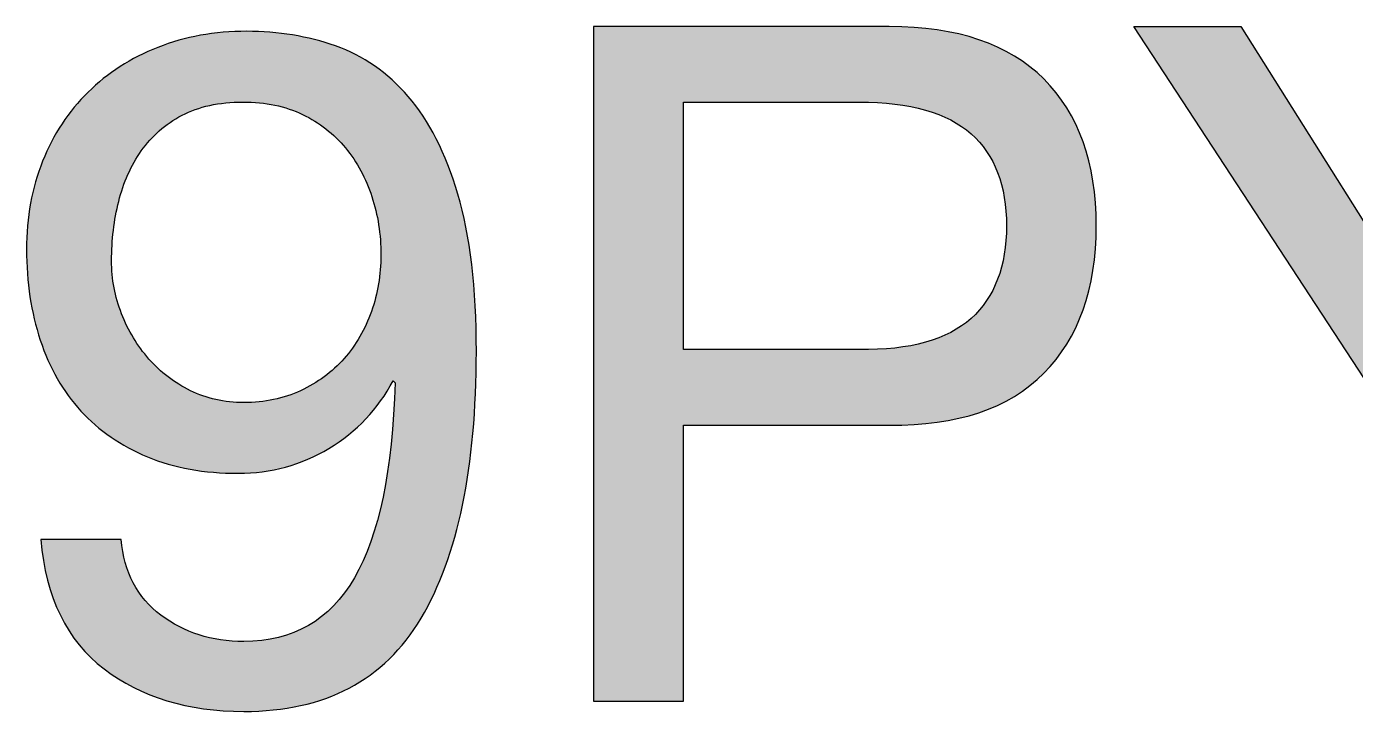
# Paper-space layout 'A1mask' of a CAD drawing. Extents: x 20 to 830, y 20 to 585.
# Drawn here: x 695.31 to 701.11, y 79.16 to 82.15 of the extents above; entities that cross this region are included whole.
import ezdxf
from ezdxf.enums import TextEntityAlignment as Align

# ---------------------------------------------------------------- set-up
doc = ezdxf.new("R2010")
doc.units = 0
doc.layers.get('0').update_dxf_attribs({"linetype": 'CONTINUOUS'})
doc.layers.get('Defpoints').update_dxf_attribs({"linetype": 'CONTINUOUS'})
doc.layers.add('JPP_Mask', color=7, linetype='CONTINUOUS')
doc.styles.add('JPP', font='arial.ttf')

# ---------------------------------------------------------------- blocks, each defined once
blk = doc.blocks.new('A1mask')
at = {"true_color": 0x004a91}
h = blk.add_hatch(color=154, dxfattribs=at)
edge = h.paths.add_edge_path()
edge.add_spline(control_points=[(682.2748, 65.7335), (682.2748, 66.0113), (682.2478, 66.2399), (682.1943, 66.4198), (682.1408, 66.5997), (682.0689, 66.7417), (681.978, 66.8461)], knot_values=[16, 16, 16, 16, 17, 17, 17, 18, 18, 18, 18], degree=3, periodic=0)
edge.add_spline(control_points=[(681.978, 66.8461), (681.8876, 66.9505), (681.7815, 67.0238), (681.6608, 67.0664), (681.5401, 67.109), (681.4109, 67.1303), (681.2736, 67.1303)], knot_values=[14, 14, 14, 14, 15, 15, 15, 16, 16, 16, 16], degree=3, periodic=0)
edge.add_spline(control_points=[(681.2736, 67.1303), (681.1335, 67.1303), (681.0043, 67.1071), (680.8864, 67.0603)], knot_values=[13, 13, 13, 13, 14, 14, 14, 14], degree=3, periodic=0)
edge.add_spline(control_points=[(680.8864, 67.0603), (680.7681, 67.0137), (680.6663, 66.9483), (680.5816, 66.8645)], knot_values=[12, 12, 12, 12, 13, 13, 13, 13], degree=3, periodic=0)
edge.add_spline(control_points=[(680.5816, 66.8645), (680.4964, 66.781), (680.4306, 66.6806), (680.3837, 66.5637)], knot_values=[11, 11, 11, 11, 12, 12, 12, 12], degree=3, periodic=0)
edge.add_spline(control_points=[(680.3837, 66.5637), (680.3369, 66.4473), (680.3137, 66.3185), (680.3137, 66.1789)], knot_values=[10, 10, 10, 10, 11, 11, 11, 11], degree=3, periodic=0)
edge.add_spline(control_points=[(680.3137, 66.1789), (680.3137, 66.0359), (680.3335, 65.9039), (680.3733, 65.7832), (680.4131, 65.6625), (680.4722, 65.5593), (680.5503, 65.4741)], knot_values=[8, 8, 8, 8, 9, 9, 9, 10, 10, 10, 10], degree=3, periodic=0)
edge.add_spline(control_points=[(680.5503, 65.4741), (680.6289, 65.3889), (680.7255, 65.3221), (680.841, 65.2743)], knot_values=[7, 7, 7, 7, 8, 8, 8, 8], degree=3, periodic=0)
edge.add_spline(control_points=[(680.841, 65.2743), (680.9565, 65.226), (681.0881, 65.2023), (681.2367, 65.2023)], knot_values=[6, 6, 6, 6, 7, 7, 7, 7], degree=3, periodic=0)
edge.add_spline(control_points=[(681.2367, 65.2023), (681.3792, 65.2023), (681.5113, 65.2388), (681.632, 65.3112)], knot_values=[5, 5, 5, 5, 6, 6, 6, 6], degree=3, periodic=0)
edge.add_spline(control_points=[(681.632, 65.3112), (681.7527, 65.3841), (681.8464, 65.4826), (681.9122, 65.6061)], knot_values=[4, 4, 4, 4, 5, 5, 5, 5], degree=3, periodic=0)
edge.add_spline(control_points=[(681.9122, 65.6061), (681.9122, 65.6061), (681.9202, 65.5976), (681.9202, 65.5976)], knot_values=[3.00001, 3.00001, 3.00001, 3.00001, 4, 4, 4, 4], degree=3, periodic=0)
edge.add_spline(control_points=[(681.9202, 65.5976), (681.9093, 65.2161), (681.8507, 64.9325), (681.7432, 64.747)], knot_values=[2, 2, 2, 2, 3, 3, 3, 3], degree=3, periodic=0)
edge.add_spline(control_points=[(681.7432, 64.747), (681.6362, 64.5614), (681.4753, 64.4686), (681.2613, 64.4686)], knot_values=[1, 1, 1, 1, 2, 2, 2, 2], degree=3, periodic=0)
edge.add_spline(control_points=[(681.2613, 64.4686), (681.1212, 64.4686), (681.0005, 64.5075), (680.8987, 64.5841)], knot_values=[0, 0, 0, 0, 1, 1, 1, 1], degree=3, periodic=0)
edge.add_spline(control_points=[(680.8987, 64.5841), (680.797, 64.6608), (680.7392, 64.7711), (680.7255, 64.9136)], knot_values=[23, 23, 23, 23, 24, 24, 24, 24], degree=3, periodic=0)
edge.add_spline(control_points=[(680.7255, 64.9136), (680.7255, 64.9136), (680.3752, 64.9136), (680.3752, 64.9136), (680.3974, 64.6608), (680.4893, 64.4729), (680.6516, 64.3494)], knot_values=[21, 21, 21, 21, 22, 22, 22, 23, 23, 23, 23], degree=3, periodic=0)
edge.add_spline(control_points=[(680.6516, 64.3494), (680.8135, 64.2258), (681.0166, 64.1638), (681.2613, 64.1638)], knot_values=[20, 20, 20, 20, 21, 21, 21, 21], degree=3, periodic=0)
edge.add_spline(control_points=[(681.2613, 64.1638), (681.6154, 64.1638), (681.8729, 64.2992), (682.0338, 64.5699)], knot_values=[19, 19, 19, 19, 20, 20, 20, 20], degree=3, periodic=0)
edge.add_spline(control_points=[(682.0338, 64.5699), (682.1943, 64.8402), (682.2748, 65.2284), (682.2748, 65.7335)], knot_values=[18, 18, 18, 18, 19, 19, 19, 19], degree=3, periodic=0)
edge = h.paths.add_edge_path(flags=16)
edge.add_spline(control_points=[(681.8175, 65.9086), (681.7901, 65.8305), (681.7503, 65.7619), (681.6978, 65.7027)], knot_values=[13, 13, 13, 13, 14, 14, 14, 14], degree=3, periodic=0)
edge.add_spline(control_points=[(681.6978, 65.7027), (681.6457, 65.6435), (681.5827, 65.5971), (681.5084, 65.5626)], knot_values=[12, 12, 12, 12, 13, 13, 13, 13], degree=3, periodic=0)
edge.add_spline(control_points=[(681.5084, 65.5626), (681.4341, 65.5285), (681.3517, 65.511), (681.2613, 65.511)], knot_values=[11, 11, 11, 11, 12, 12, 12, 12], degree=3, periodic=0)
edge.add_spline(control_points=[(681.2613, 65.511), (681.1761, 65.511), (681.0985, 65.5285), (681.0284, 65.5626)], knot_values=[10, 10, 10, 10, 11, 11, 11, 11], degree=3, periodic=0)
edge.add_spline(control_points=[(681.0284, 65.5626), (680.9584, 65.5971), (680.8978, 65.643), (680.8471, 65.7008), (680.7965, 65.7585), (680.7567, 65.8243), (680.7278, 65.8987)], knot_values=[8, 8, 8, 8, 9, 9, 9, 10, 10, 10, 10], degree=3, periodic=0)
edge.add_spline(control_points=[(680.7278, 65.8987), (680.699, 65.9725), (680.6843, 66.0497), (680.6843, 66.1292)], knot_values=[7, 7, 7, 7, 8, 8, 8, 8], degree=3, periodic=0)
edge.add_spline(control_points=[(680.6843, 66.1292), (680.6843, 66.2201), (680.6947, 66.3062), (680.7155, 66.3886)], knot_values=[6, 6, 6, 6, 7, 7, 7, 7], degree=3, periodic=0)
edge.add_spline(control_points=[(680.7155, 66.3886), (680.7359, 66.4709), (680.769, 66.5448), (680.814, 66.6092)], knot_values=[5, 5, 5, 5, 6, 6, 6, 6], degree=3, periodic=0)
edge.add_spline(control_points=[(680.814, 66.6092), (680.8594, 66.674), (680.9186, 66.7251), (680.9915, 66.764)], knot_values=[4, 4, 4, 4, 5, 5, 5, 5], degree=3, periodic=0)
edge.add_spline(control_points=[(680.9915, 66.764), (681.0639, 66.8018), (681.1529, 66.8215), (681.2571, 66.8215)], knot_values=[3, 3, 3, 3, 4, 4, 4, 4], degree=3, periodic=0)
edge.add_spline(control_points=[(681.2571, 66.8215), (681.356, 66.8215), (681.4426, 66.8037), (681.5169, 66.7677)], knot_values=[2, 2, 2, 2, 3, 3, 3, 3], degree=3, periodic=0)
edge.add_spline(control_points=[(681.5169, 66.7677), (681.5908, 66.7318), (681.6533, 66.6835), (681.7044, 66.6215)], knot_values=[1, 1, 1, 1, 2, 2, 2, 2], degree=3, periodic=0)
edge.add_spline(control_points=[(681.7044, 66.6215), (681.755, 66.5599), (681.7934, 66.4889), (681.8194, 66.4094)], knot_values=[0, 0, 0, 0, 1, 1, 1, 1], degree=3, periodic=0)
edge.add_spline(control_points=[(681.8194, 66.4094), (681.8454, 66.3299), (681.8587, 66.2447), (681.8587, 66.1538)], knot_values=[15, 15, 15, 15, 16, 16, 16, 16], degree=3, periodic=0)
edge.add_spline(control_points=[(681.8587, 66.1538), (681.8587, 66.0686), (681.845, 65.9872), (681.8175, 65.9086)], knot_values=[14, 14, 14, 14, 15, 15, 15, 15], degree=3, periodic=0)
h = blk.add_hatch(color=154, dxfattribs=at)
edge = h.paths.add_edge_path()
edge.add_spline(control_points=[(683.8671, 65.4125), (683.9877, 65.4125), (684.0754, 65.4125), (684.0754, 65.4125), (684.3722, 65.4097), (684.5966, 65.4849), (684.749, 65.6388), (684.9014, 65.7926), (684.9777, 66.0071), (684.9777, 66.2816), (684.9777, 66.5562), (684.9014, 66.7696), (684.749, 66.9223)], knot_values=[1, 1, 1, 1, 1.312544, 1.312544, 1.312544, 2.312544, 2.312544, 2.312544, 3.312544, 3.312544, 3.312544, 4.312544, 4.312544, 4.312544, 4.312544], degree=3, periodic=0)
edge.add_spline(control_points=[(684.749, 66.9223), (684.5966, 67.0747), (684.3722, 67.1509), (684.0754, 67.1509)], knot_values=[0, 0, 0, 0, 1, 1, 1, 1], degree=3, periodic=0)
edge.add_spline(control_points=[(684.0754, 67.1509), (684.0754, 67.1509), (683.9495, 67.1509), (683.7763, 67.1509)], knot_values=[8.687456, 8.687456, 8.687456, 8.687456, 9, 9, 9, 9], degree=3, periodic=0)
edge.add_spline(control_points=[(683.7763, 67.1509), (683.6032, 67.1509), (683.3828, 67.1509), (683.1939, 67.1509)], knot_values=[8.374962, 8.374962, 8.374962, 8.374962, 8.687456, 8.687456, 8.687456, 8.687456], degree=3, periodic=0)
edge.add_spline(control_points=[(683.1939, 67.1509), (683.0995, 67.1509), (683.0129, 67.1509), (682.9441, 67.1509)], knot_values=[8.218716, 8.218716, 8.218716, 8.218716, 8.374963, 8.374963, 8.374963, 8.374963], degree=3, periodic=0)
edge.add_spline(control_points=[(682.9441, 67.1509), (682.8752, 67.1509), (682.8241, 67.1509), (682.8005, 67.1509)], knot_values=[8.062469, 8.062469, 8.062469, 8.062469, 8.218716, 8.218716, 8.218716, 8.218716], degree=3, periodic=0)
edge.add_spline(control_points=[(682.786, 67.1509), (682.786, 67.1509), (682.786, 67.1509), (682.786, 67.1509), (682.786, 67.1509), (682.786, 67.1509), (682.786, 67.1509)], knot_values=[7.999756, 7.999756, 7.999756, 7.999756, 8.000581, 8.000581, 8.000581, 8.000824, 8.000824, 8.000824, 8.000824], degree=3, periodic=0)
edge.add_spline(control_points=[(682.786, 67.1488), (682.786, 67.1452), (682.786, 67.1374), (682.786, 67.1255)], knot_values=[7.945284, 7.945284, 7.945284, 7.945284, 7.984345, 7.984345, 7.984345, 7.984345], degree=3, periodic=0)
edge.add_spline(control_points=[(682.786, 67.1255), (682.786, 67.1136), (682.786, 67.0977), (682.786, 67.0782)], knot_values=[7.906222, 7.906222, 7.906222, 7.906222, 7.945284, 7.945284, 7.945284, 7.945284], degree=3, periodic=0)
edge.add_spline(control_points=[(682.786, 67.0782), (682.786, 67.0391), (682.786, 66.9855), (682.786, 66.92)], knot_values=[7.828098, 7.828098, 7.828098, 7.828098, 7.906222, 7.906222, 7.906222, 7.906222], degree=3, periodic=0)
edge.add_spline(control_points=[(682.786, 66.92), (682.786, 66.8546), (682.786, 66.7774), (682.786, 66.6912)], knot_values=[7.749975, 7.749975, 7.749975, 7.749975, 7.828098, 7.828098, 7.828098, 7.828098], degree=3, periodic=0)
edge.add_spline(control_points=[(682.786, 66.6912), (682.786, 66.3465), (682.786, 65.8581), (682.786, 65.4057)], knot_values=[7.437481, 7.437481, 7.437481, 7.437481, 7.749975, 7.749975, 7.749975, 7.749975], degree=3, periodic=0)
edge.add_spline(control_points=[(682.786, 65.4057), (682.786, 64.9532), (682.786, 64.5367), (682.786, 64.3356)], knot_values=[7.124987, 7.124987, 7.124987, 7.124987, 7.437481, 7.437481, 7.437481, 7.437481], degree=3, periodic=0)
edge.add_spline(control_points=[(682.786, 64.3356), (682.786, 64.3105), (682.786, 64.2887), (682.786, 64.2707)], knot_values=[7.085926, 7.085926, 7.085926, 7.085926, 7.124987, 7.124987, 7.124987, 7.124987], degree=3, periodic=0)
edge.add_spline(control_points=[(682.786, 64.2707), (682.786, 64.2526), (682.786, 64.2383), (682.786, 64.228)], knot_values=[7.046864, 7.046864, 7.046864, 7.046864, 7.085926, 7.085926, 7.085926, 7.085926], degree=3, periodic=0)
edge.add_spline(control_points=[(682.786, 64.2092), (682.786, 64.2092), (682.786, 64.2092), (682.786, 64.2092), (682.786, 64.2092), (682.786, 64.2092), (682.786, 64.2092)], knot_values=[6.999258, 6.999258, 6.999258, 6.999258, 6.999583, 6.999583, 6.999583, 7.000326, 7.000326, 7.000326, 7.000326], degree=3, periodic=0)
edge.add_spline(control_points=[(682.7871, 64.2092), (682.789, 64.2092), (682.7931, 64.2092), (682.799, 64.2092)], knot_values=[6.890617, 6.890617, 6.890617, 6.890617, 6.968741, 6.968741, 6.968741, 6.968741], degree=3, periodic=0)
edge.add_spline(control_points=[(682.799, 64.2092), (682.805, 64.2092), (682.8128, 64.2092), (682.8221, 64.2092)], knot_values=[6.812494, 6.812494, 6.812494, 6.812494, 6.890617, 6.890617, 6.890617, 6.890617], degree=3, periodic=0)
edge.add_spline(control_points=[(682.8221, 64.2092), (682.8408, 64.2092), (682.8654, 64.2092), (682.893, 64.2092)], knot_values=[6.656247, 6.656247, 6.656247, 6.656247, 6.812494, 6.812494, 6.812494, 6.812494], degree=3, periodic=0)
edge.add_spline(control_points=[(682.893, 64.2092), (682.9206, 64.2092), (682.9512, 64.2092), (682.9817, 64.2092)], knot_values=[6.5, 6.5, 6.5, 6.5, 6.656247, 6.656247, 6.656247, 6.656247], degree=3, periodic=0)
edge.add_spline(control_points=[(682.9817, 64.2092), (683.0123, 64.2092), (683.0429, 64.2092), (683.0705, 64.2092)], knot_values=[6.343753, 6.343753, 6.343753, 6.343753, 6.5, 6.5, 6.5, 6.5], degree=3, periodic=0)
edge.add_spline(control_points=[(683.0705, 64.2092), (683.0981, 64.2092), (683.1227, 64.2092), (683.1413, 64.2092)], knot_values=[6.187506, 6.187506, 6.187506, 6.187506, 6.343753, 6.343753, 6.343753, 6.343753], degree=3, periodic=0)
edge.add_spline(control_points=[(683.1413, 64.2092), (683.1507, 64.2092), (683.1585, 64.2092), (683.1645, 64.2092)], knot_values=[6.109383, 6.109383, 6.109383, 6.109383, 6.187506, 6.187506, 6.187506, 6.187506], degree=3, periodic=0)
edge.add_spline(control_points=[(683.1645, 64.2092), (683.1704, 64.2092), (683.1745, 64.2092), (683.1764, 64.2092)], knot_values=[6.031259, 6.031259, 6.031259, 6.031259, 6.109383, 6.109383, 6.109383, 6.109383], degree=3, periodic=0)
edge.add_spline(control_points=[(683.1775, 64.2092), (683.1775, 64.2092), (683.1775, 64.2092), (683.1775, 64.2092), (683.1775, 64.2092), (683.1775, 64.2092), (683.1775, 64.2092)], knot_values=[5.999522, 5.999522, 5.999522, 5.999522, 6.000874, 6.000874, 6.000874, 6.001353, 6.001353, 6.001353, 6.001353], degree=3, periodic=0)
edge.add_spline(control_points=[(683.1775, 64.2169), (683.1775, 64.2211), (683.1775, 64.227), (683.1775, 64.2344)], knot_values=[5.914074, 5.914074, 5.914074, 5.914074, 5.953136, 5.953136, 5.953136, 5.953136], degree=3, periodic=0)
edge.add_spline(control_points=[(683.1775, 64.2344), (683.1775, 64.2418), (683.1775, 64.2507), (683.1775, 64.2609)], knot_values=[5.875012, 5.875012, 5.875012, 5.875012, 5.914074, 5.914074, 5.914074, 5.914074], degree=3, periodic=0)
edge.add_spline(control_points=[(683.1775, 64.2609), (683.1775, 64.3432), (683.1775, 64.5136), (683.1775, 64.6986)], knot_values=[5.562519, 5.562519, 5.562519, 5.562519, 5.875012, 5.875012, 5.875012, 5.875012], degree=3, periodic=0)
edge.add_spline(control_points=[(683.1775, 64.6986), (683.1775, 64.8837), (683.1775, 65.0835), (683.1775, 65.2245)], knot_values=[5.250025, 5.250025, 5.250025, 5.250025, 5.562519, 5.562519, 5.562519, 5.562519], degree=3, periodic=0)
edge.add_spline(control_points=[(683.1775, 65.2245), (683.1775, 65.2597), (683.1775, 65.2913), (683.1775, 65.3181)], knot_values=[5.171902, 5.171902, 5.171902, 5.171902, 5.250025, 5.250025, 5.250025, 5.250025], degree=3, periodic=0)
edge.add_spline(control_points=[(683.1775, 65.3181), (683.1775, 65.3448), (683.1775, 65.3668), (683.1775, 65.3828)], knot_values=[5.093778, 5.093778, 5.093778, 5.093778, 5.171902, 5.171902, 5.171902, 5.171902], degree=3, periodic=0)
edge.add_spline(control_points=[(683.1775, 65.3828), (683.1775, 65.3907), (683.1775, 65.3972), (683.1775, 65.4021)], knot_values=[5.054716, 5.054716, 5.054716, 5.054716, 5.093778, 5.093778, 5.093778, 5.093778], degree=3, periodic=0)
edge.add_spline(control_points=[(683.1775, 65.4021), (683.1775, 65.407), (683.1775, 65.4102), (683.1775, 65.4116)], knot_values=[5.015655, 5.015655, 5.015655, 5.015655, 5.054716, 5.054716, 5.054716, 5.054716], degree=3, periodic=0)
edge.add_spline(control_points=[(683.1775, 65.4116), (683.1775, 65.4118), (683.1775, 65.412), (683.1775, 65.4121)], knot_values=[5.010772, 5.010772, 5.010772, 5.010772, 5.015655, 5.015655, 5.015655, 5.015655], degree=3, periodic=0)
edge.add_spline(control_points=[(683.1775, 65.4121), (683.1775, 65.4122), (683.1775, 65.4123), (683.1775, 65.4124)], knot_values=[5.005889, 5.005889, 5.005889, 5.005889, 5.010772, 5.010772, 5.010772, 5.010772], degree=3, periodic=0)
edge.add_spline(control_points=[(683.1775, 65.4124), (683.1775, 65.4124), (683.1775, 65.4125), (683.1775, 65.4125)], knot_values=[5.003448, 5.003448, 5.003448, 5.003448, 5.005889, 5.005889, 5.005889, 5.005889], degree=3, periodic=0)
edge.add_spline(control_points=[(683.1775, 65.4125), (683.1775, 65.4125), (683.1775, 65.4125), (683.1775, 65.4125)], knot_values=[5.001007, 5.001007, 5.001007, 5.001007, 5.003448, 5.003448, 5.003448, 5.003448], degree=3, periodic=0)
edge.add_spline(control_points=[(683.1876, 65.4125), (683.204, 65.4125), (683.2396, 65.4125), (683.2876, 65.4125)], knot_values=[4.781284, 4.781284, 4.781284, 4.781284, 4.937531, 4.937531, 4.937531, 4.937531], degree=3, periodic=0)
edge.add_spline(control_points=[(683.2876, 65.4125), (683.4314, 65.4125), (683.6862, 65.4125), (683.8671, 65.4125)], knot_values=[4.312544, 4.312544, 4.312544, 4.312544, 4.781284, 4.781284, 4.781284, 4.781284], degree=3, periodic=0)
edge = h.paths.add_edge_path(flags=16)
edge.add_spline(control_points=[(683.7013, 65.742), (683.5666, 65.742), (683.405, 65.742), (683.2972, 65.742)], knot_values=[6.249985, 6.249985, 6.249985, 6.249985, 6.624977, 6.624977, 6.624977, 6.624977], degree=3, periodic=0)
edge.add_spline(control_points=[(683.2972, 65.742), (683.2703, 65.742), (683.2467, 65.742), (683.2278, 65.742)], knot_values=[6.156237, 6.156237, 6.156237, 6.156237, 6.249985, 6.249985, 6.249985, 6.249985], degree=3, periodic=0)
edge.add_spline(control_points=[(683.2278, 65.742), (683.2088, 65.742), (683.1945, 65.742), (683.1861, 65.742)], knot_values=[6.062489, 6.062489, 6.062489, 6.062489, 6.156237, 6.156237, 6.156237, 6.156237], degree=3, periodic=0)
edge.add_spline(control_points=[(683.1861, 65.742), (683.184, 65.742), (683.1822, 65.742), (683.1809, 65.742)], knot_values=[6.039052, 6.039052, 6.039052, 6.039052, 6.062489, 6.062489, 6.062489, 6.062489], degree=3, periodic=0)
edge.add_spline(control_points=[(683.1809, 65.742), (683.1795, 65.742), (683.1786, 65.742), (683.178, 65.742)], knot_values=[6.015615, 6.015615, 6.015615, 6.015615, 6.039052, 6.039052, 6.039052, 6.039052], degree=3, periodic=0)
edge.add_spline(control_points=[(683.178, 65.742), (683.1779, 65.742), (683.1778, 65.742), (683.1777, 65.742)], knot_values=[6.009755, 6.009755, 6.009755, 6.009755, 6.015615, 6.015615, 6.015615, 6.015615], degree=3, periodic=0)
edge.add_spline(control_points=[(683.1777, 65.742), (683.1776, 65.742), (683.1775, 65.742), (683.1775, 65.742)], knot_values=[6.003896, 6.003896, 6.003896, 6.003896, 6.009755, 6.009755, 6.009755, 6.009755], degree=3, periodic=0)
edge.add_spline(control_points=[(683.1775, 65.742), (683.1775, 65.742), (683.1775, 65.742), (683.1775, 65.742)], knot_values=[6.002431, 6.002431, 6.002431, 6.002431, 6.003896, 6.003896, 6.003896, 6.003896], degree=3, periodic=0)
edge.add_spline(control_points=[(683.1775, 65.742), (683.1775, 65.742), (683.1775, 65.742), (683.1775, 65.742)], knot_values=[6.000967, 6.000967, 6.000967, 6.000967, 6.002431, 6.002431, 6.002431, 6.002431], degree=3, periodic=0)
edge.add_spline(control_points=[(683.1775, 65.742), (683.1775, 65.742), (683.1775, 65.742), (683.1775, 65.742)], knot_values=[6.0006, 6.0006, 6.0006, 6.0006, 6.000967, 6.000967, 6.000967, 6.000967], degree=3, periodic=0)
edge.add_spline(control_points=[(683.1775, 65.742), (683.1775, 65.742), (683.1775, 65.742), (683.1775, 65.742), (683.1775, 65.742), (683.1775, 65.742), (683.1775, 65.742)], knot_values=[5.999502, 5.999502, 5.999502, 5.999502, 6.000102, 6.000102, 6.000102, 6.0006, 6.0006, 6.0006, 6.0006], degree=3, periodic=0)
edge.add_spline(control_points=[(683.1775, 65.7451), (683.1775, 65.7481), (683.1775, 65.7534), (683.1775, 65.7607)], knot_values=[5.921867, 5.921867, 5.921867, 5.921867, 5.968741, 5.968741, 5.968741, 5.968741], degree=3, periodic=0)
edge.add_spline(control_points=[(683.1775, 65.7607), (683.1775, 65.768), (683.1775, 65.7773), (683.1775, 65.7884)], knot_values=[5.874992, 5.874992, 5.874992, 5.874992, 5.921867, 5.921867, 5.921867, 5.921867], degree=3, periodic=0)
edge.add_spline(control_points=[(683.1775, 65.7884), (683.1775, 65.8326), (683.1775, 65.9054), (683.1775, 65.9924)], knot_values=[5.687496, 5.687496, 5.687496, 5.687496, 5.874992, 5.874992, 5.874992, 5.874992], degree=3, periodic=0)
edge.add_spline(control_points=[(683.1775, 65.9924), (683.1775, 66.0793), (683.1775, 66.1805), (683.1775, 66.2817)], knot_values=[5.5, 5.5, 5.5, 5.5, 5.687496, 5.687496, 5.687496, 5.687496], degree=3, periodic=0)
edge.add_spline(control_points=[(683.1775, 66.2817), (683.1775, 66.3829), (683.1775, 66.4841), (683.1775, 66.5711)], knot_values=[5.312504, 5.312504, 5.312504, 5.312504, 5.5, 5.5, 5.5, 5.5], degree=3, periodic=0)
edge.add_spline(control_points=[(683.1775, 66.5711), (683.1775, 66.6581), (683.1775, 66.7308), (683.1775, 66.7751)], knot_values=[5.125008, 5.125008, 5.125008, 5.125008, 5.312504, 5.312504, 5.312504, 5.312504], degree=3, periodic=0)
edge.add_spline(control_points=[(683.1775, 66.7751), (683.1775, 66.7862), (683.1775, 66.7954), (683.1775, 66.8027)], knot_values=[5.078133, 5.078133, 5.078133, 5.078133, 5.125007, 5.125007, 5.125007, 5.125007], degree=3, periodic=0)
edge.add_spline(control_points=[(683.1775, 66.8027), (683.1775, 66.81), (683.1775, 66.8153), (683.1775, 66.8184)], knot_values=[5.031259, 5.031259, 5.031259, 5.031259, 5.078133, 5.078133, 5.078133, 5.078133], degree=3, periodic=0)
edge.add_spline(control_points=[(683.1775, 66.8184), (683.1775, 66.8191), (683.1775, 66.8198), (683.1775, 66.8203)], knot_values=[5.019541, 5.019541, 5.019541, 5.019541, 5.031259, 5.031259, 5.031259, 5.031259], degree=3, periodic=0)
edge.add_spline(control_points=[(683.1775, 66.8203), (683.1775, 66.8207), (683.1775, 66.8211), (683.1775, 66.8213)], knot_values=[5.007822, 5.007822, 5.007822, 5.007822, 5.019541, 5.019541, 5.019541, 5.019541], degree=3, periodic=0)
edge.add_spline(control_points=[(683.1775, 66.8213), (683.1775, 66.8213), (683.1775, 66.8214), (683.1775, 66.8214)], knot_values=[5.004893, 5.004893, 5.004893, 5.004893, 5.007822, 5.007822, 5.007822, 5.007822], degree=3, periodic=0)
edge.add_spline(control_points=[(683.1775, 66.8214), (683.1775, 66.8214), (683.1775, 66.8214), (683.1775, 66.8215)], knot_values=[5.001963, 5.001963, 5.001963, 5.001963, 5.004893, 5.004893, 5.004893, 5.004893], degree=3, periodic=0)
edge.add_spline(control_points=[(683.1775, 66.8215), (683.1775, 66.8215), (683.1775, 66.8215), (683.1775, 66.8215)], knot_values=[5.001231, 5.001231, 5.001231, 5.001231, 5.001963, 5.001963, 5.001963, 5.001963], degree=3, periodic=0)
edge.add_spline(control_points=[(683.1775, 66.8215), (683.1775, 66.8215), (683.1775, 66.8215), (683.1775, 66.8215), (683.1775, 66.8215), (683.1775, 66.8215), (683.1775, 66.8215)], knot_values=[4.999766, 4.999766, 4.999766, 4.999766, 5.000996, 5.000996, 5.000996, 5.001231, 5.001231, 5.001231, 5.001231], degree=3, periodic=0)
edge.add_spline(control_points=[(683.1861, 66.8215), (683.1945, 66.8215), (683.2088, 66.8215), (683.2278, 66.8215)], knot_values=[4.843763, 4.843763, 4.843763, 4.843763, 4.937511, 4.937511, 4.937511, 4.937511], degree=3, periodic=0)
edge.add_spline(control_points=[(683.2278, 66.8215), (683.2467, 66.8215), (683.2703, 66.8215), (683.2972, 66.8215)], knot_values=[4.750015, 4.750015, 4.750015, 4.750015, 4.843763, 4.843763, 4.843763, 4.843763], degree=3, periodic=0)
edge.add_spline(control_points=[(683.2972, 66.8215), (683.405, 66.8215), (683.5666, 66.8215), (683.7013, 66.8215)], knot_values=[4.375023, 4.375023, 4.375023, 4.375023, 4.750015, 4.750015, 4.750015, 4.750015], degree=3, periodic=0)
edge.add_spline(control_points=[(683.7013, 66.8215), (683.8361, 66.8215), (683.9438, 66.8215), (683.9438, 66.8215), (684.1663, 66.8215), (684.3292, 66.7753), (684.4319, 66.6835)], knot_values=[3, 3, 3, 3, 3.375023, 3.375023, 3.375023, 4.375023, 4.375023, 4.375023, 4.375023], degree=3, periodic=0)
edge.add_spline(control_points=[(684.4319, 66.6835), (684.5351, 66.5912), (684.5867, 66.4572), (684.5867, 66.2816), (684.5867, 66.106), (684.5351, 65.9711), (684.4319, 65.8778)], knot_values=[1, 1, 1, 1, 2, 2, 2, 3, 3, 3, 3], degree=3, periodic=0)
edge.add_spline(control_points=[(684.4319, 65.8778), (684.3292, 65.7846), (684.1663, 65.7391), (683.9438, 65.742)], knot_values=[0, 0, 0, 0, 1, 1, 1, 1], degree=3, periodic=0)
edge.add_spline(control_points=[(683.9438, 65.742), (683.9438, 65.742), (683.8361, 65.742), (683.7013, 65.742)], knot_values=[6.624977, 6.624977, 6.624977, 6.624977, 7, 7, 7, 7], degree=3, periodic=0)
blk.add_hatch(color=154, dxfattribs=at).paths.add_polyline_path([(687.796, 67.1509), (687.3511, 67.1509), (686.49, 65.75), (685.6082, 67.1509), (685.1424, 67.1509), (686.2799, 65.4125), (686.2799, 64.2092), (686.6713, 64.2092), (686.6713, 65.4125)])
at = {"layer": 'Defpoints', "color": 154, "true_color": 0x004a91}
blk.add_lwpolyline([(686.6713, 64.2092), (686.2799, 64.2092), (686.2799, 65.4125), (685.1424, 67.1509), (685.6082, 67.1509), (686.49, 65.75), (687.3511, 67.1509), (687.796, 67.1509), (686.6713, 65.4125), (686.6713, 64.2092)], dxfattribs=at)
for points, knots in [([(680.8987, 64.5841), (681.0005, 64.5075), (681.1212, 64.4686), (681.2613, 64.4686), (681.4753, 64.4686), (681.6362, 64.5614), (681.7432, 64.747), (681.8507, 64.9325), (681.9093, 65.2161), (681.9202, 65.5976), (681.9202, 65.5976), (681.9122, 65.6061), (681.9122, 65.6061), (681.8464, 65.4826), (681.7527, 65.3841), (681.632, 65.3112), (681.5113, 65.2388), (681.3792, 65.2023), (681.2367, 65.2023), (681.0881, 65.2023), (680.9565, 65.226), (680.841, 65.2743), (680.7255, 65.3221), (680.6289, 65.3889), (680.5503, 65.4741), (680.4722, 65.5593), (680.4131, 65.6625), (680.3733, 65.7832), (680.3335, 65.9039), (680.3137, 66.0359), (680.3137, 66.1789), (680.3137, 66.3185), (680.3369, 66.4473), (680.3837, 66.5637), (680.4306, 66.6806), (680.4964, 66.781), (680.5816, 66.8645), (680.6663, 66.9483), (680.7681, 67.0137), (680.8864, 67.0603), (681.0043, 67.1071), (681.1335, 67.1303), (681.2736, 67.1303), (681.4109, 67.1303), (681.5401, 67.109), (681.6608, 67.0664), (681.7815, 67.0238), (681.8876, 66.9505), (681.978, 66.8461), (682.0689, 66.7417), (682.1408, 66.5997), (682.1943, 66.4198), (682.2478, 66.2399), (682.2748, 66.0113), (682.2748, 65.7335), (682.2748, 65.2284), (682.1943, 64.8402), (682.0338, 64.5699), (681.8729, 64.2992), (681.6154, 64.1638), (681.2613, 64.1638), (681.0166, 64.1638), (680.8135, 64.2258), (680.6516, 64.3494), (680.4893, 64.4729), (680.3974, 64.6608), (680.3752, 64.9136), (680.3752, 64.9136), (680.7255, 64.9136), (680.7255, 64.9136), (680.7392, 64.7711), (680.797, 64.6608), (680.8987, 64.5841)], [0, 0, 0, 0, 1, 1, 1, 2, 2, 2, 3, 3, 3, 4, 4, 4, 5, 5, 5, 6, 6, 6, 7, 7, 7, 8, 8, 8, 9, 9, 9, 10, 10, 10, 11, 11, 11, 12, 12, 12, 13, 13, 13, 14, 14, 14, 15, 15, 15, 16, 16, 16, 17, 17, 17, 18, 18, 18, 19, 19, 19, 20, 20, 20, 21, 21, 21, 22, 22, 22, 23, 23, 23, 24, 24, 24, 24]), ([(684.0754, 67.1509), (684.3722, 67.1509), (684.5966, 67.0747), (684.749, 66.9223), (684.9014, 66.7696), (684.9777, 66.5562), (684.9777, 66.2816), (684.9777, 66.0071), (684.9014, 65.7926), (684.749, 65.6388), (684.5966, 65.4849), (684.3722, 65.4097), (684.0754, 65.4125), (684.0754, 65.4125), (683.1775, 65.4125), (683.1775, 65.4125), (683.1775, 65.4125), (683.1775, 64.2092), (683.1775, 64.2092), (683.1775, 64.2092), (682.786, 64.2092), (682.786, 64.2092), (682.786, 64.2092), (682.786, 67.1509), (682.786, 67.1509), (682.786, 67.1509), (684.0754, 67.1509), (684.0754, 67.1509)], [0, 0, 0, 0, 1, 1, 1, 2, 2, 2, 3, 3, 3, 4, 4, 4, 5, 5, 5, 6, 6, 6, 7, 7, 7, 8, 8, 8, 9, 9, 9, 9]), ([(681.8194, 66.4094), (681.7934, 66.4889), (681.755, 66.5599), (681.7044, 66.6215), (681.6533, 66.6835), (681.5908, 66.7318), (681.5169, 66.7677), (681.4426, 66.8037), (681.356, 66.8215), (681.2571, 66.8215), (681.1529, 66.8215), (681.0639, 66.8018), (680.9915, 66.764), (680.9186, 66.7251), (680.8594, 66.674), (680.814, 66.6092), (680.769, 66.5448), (680.7359, 66.4709), (680.7155, 66.3886), (680.6947, 66.3062), (680.6843, 66.2201), (680.6843, 66.1292), (680.6843, 66.0497), (680.699, 65.9725), (680.7278, 65.8987), (680.7567, 65.8243), (680.7965, 65.7585), (680.8471, 65.7008), (680.8978, 65.643), (680.9584, 65.5971), (681.0284, 65.5626), (681.0985, 65.5285), (681.1761, 65.511), (681.2613, 65.511), (681.3517, 65.511), (681.4341, 65.5285), (681.5084, 65.5626), (681.5827, 65.5971), (681.6457, 65.6435), (681.6978, 65.7027), (681.7503, 65.7619), (681.7901, 65.8305), (681.8175, 65.9086), (681.845, 65.9872), (681.8587, 66.0686), (681.8587, 66.1538), (681.8587, 66.2447), (681.8454, 66.3299), (681.8194, 66.4094)], [0, 0, 0, 0, 1, 1, 1, 2, 2, 2, 3, 3, 3, 4, 4, 4, 5, 5, 5, 6, 6, 6, 7, 7, 7, 8, 8, 8, 9, 9, 9, 10, 10, 10, 11, 11, 11, 12, 12, 12, 13, 13, 13, 14, 14, 14, 15, 15, 15, 16, 16, 16, 16]), ([(683.9438, 65.742), (684.1663, 65.7391), (684.3292, 65.7846), (684.4319, 65.8778), (684.5351, 65.9711), (684.5867, 66.106), (684.5867, 66.2816), (684.5867, 66.4572), (684.5351, 66.5912), (684.4319, 66.6835), (684.3292, 66.7753), (684.1663, 66.8215), (683.9438, 66.8215), (683.9438, 66.8215), (683.1775, 66.8215), (683.1775, 66.8215), (683.1775, 66.8215), (683.1775, 65.742), (683.1775, 65.742), (683.1775, 65.742), (683.9438, 65.742), (683.9438, 65.742)], [0, 0, 0, 0, 1, 1, 1, 2, 2, 2, 3, 3, 3, 4, 4, 4, 5, 5, 5, 6, 6, 6, 7, 7, 7, 7])]:
    blk.add_open_spline(points, degree=3, knots=knots, dxfattribs=at)
at = {"color": 7, "style": 'JPP'}
for tag, p in [('Client', (748, 120)), ('Project1', (748, 95)), ('Project2', (748, 87.5)), ('Project3', (748, 80)), ('Title1', (748, 62.5)), ('Title2', (748, 55)), ('Title3', (748, 47.5)), ('Status', (640, 12.5))]:
    blk.add_attdef(tag, text='', height=3.5, dxfattribs=at).set_placement(p, align=Align.MIDDLE_LEFT)
at = {"color": 2, "style": 'JPP'}
for tag, p in [('Scale', (667.5, 30)), ('Checked', (757.5, 30)), ('Drawn', (712.5, 30)), ('Date', (802.5, 30))]:
    blk.add_attdef(tag, text='', height=2, dxfattribs=at).set_placement(p, align=Align.MIDDLE_CENTER)
at = {"color": 6, "style": 'JPP'}
for tag, p in [('Ref', (730, 12.5)), ('DrgNo.', (772, 12.5))]:
    blk.add_attdef(tag, text='', height=4, dxfattribs=at).set_placement(p, align=Align.MIDDLE_LEFT)
blk.add_attdef('Rev', text='', height=4, dxfattribs=at).set_placement((806.2747, 12.5), align=Align.MIDDLE_CENTER)

psp = doc.layouts.new('A1mask')

# ---------------------------------------------------------------- block references
at = {"layer": 'JPP_Mask'}
psp.add_blockref('A1mask', (15, 15), dxfattribs=at)

doc.saveas('drawing.dxf')
